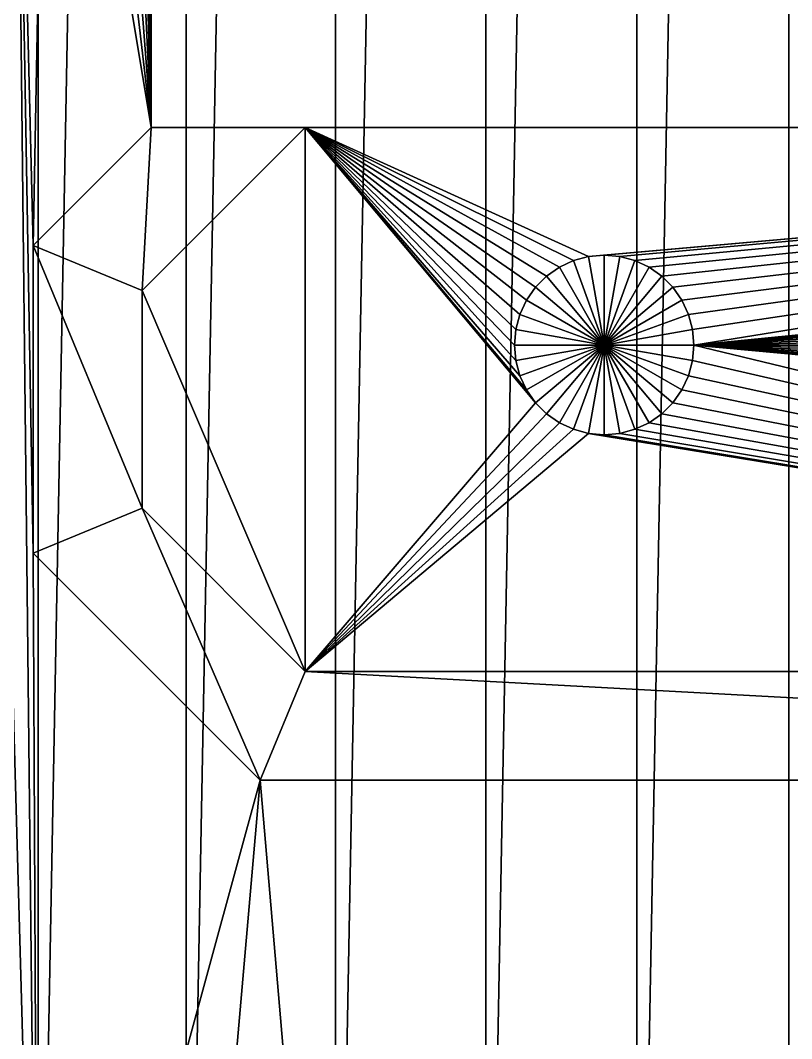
# Model space of a CAD drawing. Extents: x 36 to 230, y -1 to 167.
# Drawn here: x 100.1 to 114.29, y 20.98 to 39.7 of the extents above; entities that cross this region are included whole.
import ezdxf

# ---------------------------------------------------------------- set-up
doc = ezdxf.new("R2010")
doc.units = 0
doc.layers.get('0').update_dxf_attribs({"color": 13, "linetype": 'CONTINUOUS'})

# ---------------------------------------------------------------- blocks, each defined once
blk = doc.blocks.new('PARTE_23_-_SKETCHUP_STL_1')
for p, q in [((100.341, 35.559, 5), (102.512, 37.73, 5)), ((102.341, 34.73, 7), (105.341, 37.73, 7)), ((102.341, 34.73, 46), (105.341, 37.73, 46)), ((102.512, 37.73, 5), (137.341, 37.73, 5)), ((105.341, 37.73, 7), (102.512, 37.73, 5)), ((105.341, 37.73, 46), (105.341, 37.73, 7)), ((137.341, 37.73, 46), (105.341, 37.73, 46)), ((100.341, 29.902, 5), (100.341, 35.559, 5)), ((100.341, 35.559, 5), (102.341, 34.73, 7)), ((110.016, 35.159, 46), (110.276, 35.281, 46)), ((110.276, 35.281, 31), (110.016, 35.159, 31)), ((110.276, 35.281, 46), (110.554, 35.355, 46)), ((110.554, 35.355, 31), (110.276, 35.281, 31)), ((110.276, 35.281, 31), (110.841, 33.73, 30.009)), ((110.276, 35.281, 46), (110.276, 35.281, 31)), ((110.554, 35.355, 46), (110.841, 35.38, 46)), ((110.841, 35.38, 31), (110.554, 35.355, 31)), ((110.554, 35.355, 31), (110.841, 33.73, 30.009)), ((110.554, 35.355, 46), (110.554, 35.355, 31)), ((110.841, 35.38, 46), (111.127, 35.355, 46)), ((111.127, 35.355, 31), (110.841, 35.38, 31)), ((110.841, 35.38, 31), (110.841, 33.73, 30.009)), ((110.841, 35.38, 46), (110.841, 35.38, 31)), ((111.127, 35.355, 31), (110.841, 33.73, 30.009)), ((111.405, 35.281, 31), (110.841, 33.73, 30.009)), ((111.127, 35.355, 46), (111.405, 35.281, 46)), ((111.405, 35.281, 31), (111.127, 35.355, 31)), ((111.127, 35.355, 46), (111.127, 35.355, 31)), ((111.405, 35.281, 46), (111.666, 35.159, 46)), ((111.666, 35.159, 31), (111.405, 35.281, 31)), ((111.405, 35.281, 46), (111.405, 35.281, 31)), ((109.78, 34.994, 46), (110.016, 35.159, 46)), ((110.016, 35.159, 31), (109.78, 34.994, 31)), ((110.016, 35.159, 31), (110.841, 33.73, 30.009)), ((110.016, 35.159, 46), (110.016, 35.159, 31)), ((111.666, 35.159, 31), (110.841, 33.73, 30.009)), ((111.666, 35.159, 46), (111.901, 34.994, 46)), ((111.901, 34.994, 31), (111.666, 35.159, 31)), ((111.666, 35.159, 46), (111.666, 35.159, 31)), ((109.577, 34.791, 46), (109.78, 34.994, 46)), ((109.78, 34.994, 31), (109.577, 34.791, 31)), ((109.78, 34.994, 31), (110.841, 33.73, 30.009)), ((109.78, 34.994, 46), (109.78, 34.994, 31)), ((111.901, 34.994, 31), (110.841, 33.73, 30.009)), ((111.901, 34.994, 46), (112.105, 34.791, 46)), ((112.105, 34.791, 31), (111.901, 34.994, 31)), ((111.901, 34.994, 46), (111.901, 34.994, 31)), ((102.341, 30.73, 7), (102.341, 34.73, 7)), ((102.341, 34.73, 7), (102.341, 34.73, 46)), ((102.341, 30.73, 46), (102.341, 34.73, 46)), ((109.412, 34.555, 46), (109.577, 34.791, 46)), ((109.577, 34.791, 31), (109.412, 34.555, 31)), ((109.577, 34.791, 31), (110.841, 33.73, 30.009)), ((109.577, 34.791, 46), (109.577, 34.791, 31)), ((112.105, 34.791, 31), (110.841, 33.73, 30.009)), ((112.105, 34.791, 46), (112.27, 34.555, 46)), ((112.27, 34.555, 31), (112.105, 34.791, 31)), ((112.105, 34.791, 46), (112.105, 34.791, 31)), ((109.29, 34.294, 46), (109.412, 34.555, 46)), ((109.412, 34.555, 31), (109.29, 34.294, 31)), ((109.412, 34.555, 31), (110.841, 33.73, 30.009)), ((109.412, 34.555, 46), (109.412, 34.555, 31)), ((112.27, 34.555, 31), (110.841, 33.73, 30.009)), ((112.27, 34.555, 46), (112.391, 34.294, 46)), ((112.391, 34.294, 31), (112.27, 34.555, 31)), ((112.27, 34.555, 31), (112.27, 34.555, 46)), ((109.216, 34.017, 46), (109.29, 34.294, 46)), ((109.29, 34.294, 31), (109.216, 34.017, 31)), ((109.29, 34.294, 31), (110.841, 33.73, 30.009)), ((109.29, 34.294, 46), (109.29, 34.294, 31)), ((112.391, 34.294, 31), (110.841, 33.73, 30.009)), ((112.391, 34.294, 46), (112.466, 34.017, 46)), ((112.466, 34.017, 31), (112.391, 34.294, 31)), ((112.391, 34.294, 31), (112.391, 34.294, 46)), ((109.191, 33.73, 46), (109.216, 34.017, 46)), ((109.216, 34.017, 31), (109.191, 33.73, 31)), ((109.216, 34.017, 31), (110.841, 33.73, 30.009)), ((109.216, 34.017, 46), (109.216, 34.017, 31)), ((112.466, 34.017, 31), (110.841, 33.73, 30.009)), ((112.466, 34.017, 46), (112.491, 33.73, 46)), ((112.491, 33.73, 31), (112.466, 34.017, 31)), ((112.466, 34.017, 31), (112.466, 34.017, 46)), ((109.216, 33.444, 46), (109.191, 33.73, 46)), ((109.191, 33.73, 31), (110.841, 33.73, 30.009)), ((109.191, 33.73, 31), (109.216, 33.444, 31)), ((109.191, 33.73, 46), (109.191, 33.73, 31)), ((109.216, 33.444, 31), (110.841, 33.73, 30.009)), ((109.29, 33.166, 31), (110.841, 33.73, 30.009)), ((109.412, 32.905, 31), (110.841, 33.73, 30.009)), ((109.577, 32.67, 31), (110.841, 33.73, 30.009)), ((109.78, 32.466, 31), (110.841, 33.73, 30.009)), ((110.016, 32.301, 31), (110.841, 33.73, 30.009)), ((110.276, 32.18, 31), (110.841, 33.73, 30.009)), ((110.554, 32.105, 31), (110.841, 33.73, 30.009)), ((110.841, 33.73, 30.009), (112.491, 33.73, 31)), ((110.841, 32.08, 31), (110.841, 33.73, 30.009)), ((111.127, 32.105, 31), (110.841, 33.73, 30.009)), ((111.405, 32.18, 31), (110.841, 33.73, 30.009)), ((111.666, 32.301, 31), (110.841, 33.73, 30.009)), ((111.901, 32.466, 31), (110.841, 33.73, 30.009)), ((112.105, 32.67, 31), (110.841, 33.73, 30.009)), ((112.27, 32.905, 31), (110.841, 33.73, 30.009)), ((112.391, 33.166, 31), (110.841, 33.73, 30.009)), ((112.466, 33.444, 31), (110.841, 33.73, 30.009)), ((112.491, 33.73, 46), (112.466, 33.444, 46)), ((112.466, 33.444, 31), (112.491, 33.73, 31)), ((112.491, 33.73, 46), (112.491, 33.73, 31)), ((109.29, 33.166, 46), (109.216, 33.444, 46)), ((109.216, 33.444, 31), (109.29, 33.166, 31)), ((109.216, 33.444, 46), (109.216, 33.444, 31)), ((112.466, 33.444, 46), (112.391, 33.166, 46)), ((112.391, 33.166, 31), (112.466, 33.444, 31)), ((112.466, 33.444, 46), (112.466, 33.444, 31)), ((109.412, 32.905, 46), (109.29, 33.166, 46)), ((109.29, 33.166, 31), (109.412, 32.905, 31)), ((109.29, 33.166, 46), (109.29, 33.166, 31)), ((112.391, 33.166, 46), (112.27, 32.905, 46)), ((112.27, 32.905, 31), (112.391, 33.166, 31)), ((112.391, 33.166, 46), (112.391, 33.166, 31)), ((109.577, 32.67, 46), (109.412, 32.905, 46)), ((109.412, 32.905, 31), (109.577, 32.67, 31)), ((109.412, 32.905, 46), (109.412, 32.905, 31)), ((112.27, 32.905, 46), (112.105, 32.67, 46)), ((112.105, 32.67, 31), (112.27, 32.905, 31)), ((112.27, 32.905, 46), (112.27, 32.905, 31)), ((109.78, 32.466, 46), (109.577, 32.67, 46)), ((109.577, 32.67, 31), (109.78, 32.466, 31)), ((109.577, 32.67, 46), (109.577, 32.67, 31)), ((112.105, 32.67, 46), (111.901, 32.466, 46)), ((111.901, 32.466, 31), (112.105, 32.67, 31)), ((112.105, 32.67, 46), (112.105, 32.67, 31)), ((110.016, 32.301, 46), (109.78, 32.466, 46)), ((109.78, 32.466, 31), (110.016, 32.301, 31)), ((109.78, 32.466, 46), (109.78, 32.466, 31)), ((111.901, 32.466, 46), (111.666, 32.301, 46)), ((111.666, 32.301, 31), (111.901, 32.466, 31)), ((111.901, 32.466, 46), (111.901, 32.466, 31)), ((110.276, 32.18, 46), (110.016, 32.301, 46)), ((110.016, 32.301, 31), (110.276, 32.18, 31)), ((110.016, 32.301, 46), (110.016, 32.301, 31)), ((111.666, 32.301, 46), (111.405, 32.18, 46)), ((111.405, 32.18, 31), (111.666, 32.301, 31)), ((111.666, 32.301, 46), (111.666, 32.301, 31)), ((110.554, 32.105, 46), (110.276, 32.18, 46)), ((110.276, 32.18, 31), (110.554, 32.105, 31)), ((110.276, 32.18, 46), (110.276, 32.18, 31)), ((110.841, 32.08, 46), (110.554, 32.105, 46)), ((110.554, 32.105, 31), (110.841, 32.08, 31)), ((110.554, 32.105, 46), (110.554, 32.105, 31)), ((111.127, 32.105, 46), (110.841, 32.08, 46)), ((110.841, 32.08, 31), (111.127, 32.105, 31)), ((110.841, 32.08, 46), (110.841, 32.08, 31)), ((111.405, 32.18, 46), (111.127, 32.105, 46)), ((111.127, 32.105, 31), (111.405, 32.18, 31)), ((111.127, 32.105, 46), (111.127, 32.105, 31)), ((111.405, 32.18, 46), (111.405, 32.18, 31)), ((100.341, 29.902, 5), (102.341, 30.73, 7)), ((105.341, 27.73, 7), (102.341, 30.73, 7)), ((102.341, 30.73, 7), (102.341, 30.73, 46)), ((105.341, 27.73, 46), (102.341, 30.73, 46)), ((104.512, 25.73, 5), (100.341, 29.902, 5)), ((104.512, 25.73, 5), (105.341, 27.73, 7)), ((105.341, 27.73, 7), (105.341, 27.73, 46)), ((142.341, 27.73, 7), (105.341, 27.73, 7)), ((137.341, 27.73, 46), (105.341, 27.73, 46)), ((142.341, 25.73, 5), (104.512, 25.73, 5))]:
    blk.add_line(p, q)
mesh = blk.add_polyface()
corners = [(97.734, 11.562), (97.734, 154.898), (100.429, 155.675), (100.429, 10.786), (103.152, 156.35), (103.152, 10.111), (105.897, 156.923), (105.897, 9.538), (108.663, 157.392), (108.663, 9.068), (111.443, 157.759), (111.443, 8.702), (114.236, 158.02), (114.236, 8.44), (116.841, 153.23), (117.036, 158.178), (116.886, 153.751), (117.022, 154.256), (117.243, 154.73), (117.543, 155.158), (119.841, 158.23), (117.912, 155.528), (118.341, 155.828), (118.815, 156.049), (119.32, 156.185), (119.841, 156.23), (122.645, 158.178), (120.362, 156.185), (120.867, 156.049), (121.341, 155.828), (121.769, 155.528), (122.139, 155.158), (122.439, 154.73), (122.66, 154.256), (116.886, 152.709), (116.841, 13.23), (116.886, 13.751), (117.022, 152.204), (117.022, 14.256), (117.243, 151.73), (117.243, 14.73), (117.543, 151.302), (117.543, 15.158), (117.912, 150.932), (117.912, 15.528), (118.341, 150.632), (118.341, 15.828), (118.815, 150.411), (118.815, 16.049), (119.32, 150.276), (119.32, 16.185), (119.841, 150.23), (119.841, 16.23), (120.362, 150.276), (120.362, 16.185), (120.867, 150.411), (120.867, 16.049), (121.341, 150.632), (121.341, 15.828), (121.769, 150.932), (121.769, 15.528), (122.139, 151.302), (122.139, 15.158), (122.439, 151.73), (122.439, 14.73), (122.66, 152.204), (122.66, 14.256), (122.795, 152.709), (122.795, 13.751), (122.841, 153.23)]
mesh.append_faces([[corners[k] for k in face] for face in [(14, 15, 16), (16, 15, 17), (17, 15, 18), (18, 15, 19), (19, 20, 21), (21, 20, 22), (22, 20, 23), (23, 20, 24), (24, 20, 25), (25, 26, 27), (27, 26, 28), (28, 26, 29), (29, 26, 30), (30, 26, 31), (31, 26, 32), (32, 26, 33), (34, 35, 14)]], dxfattribs={"vtx0": -1, "vtx1": -1})
mesh.append_faces([[corners[k] for k in face] for face in [(13, 12, 14)]], dxfattribs={"vtx0": -1, "vtx1": -1, "vtx2": -1})
mesh.append_faces([[corners[k] for k in face] for face in [(0, 1, 2), (3, 2, 4), (5, 4, 6), (7, 6, 8), (9, 8, 10), (11, 10, 12), (14, 12, 15), (19, 15, 20), (25, 20, 26), (36, 34, 37), (38, 37, 39), (40, 39, 41), (42, 41, 43), (44, 43, 45), (46, 45, 47), (48, 47, 49), (50, 49, 51), (52, 51, 53), (54, 53, 55), (56, 55, 57), (58, 57, 59), (60, 59, 61), (62, 61, 63), (64, 63, 65), (66, 65, 67), (68, 67, 69)]], dxfattribs={"vtx0": -1, "vtx2": -1})
mesh = blk.add_polyface()
corners = [(114.236, 8.44), (116.841, 13.23), (117.036, 8.283), (116.841, 153.23), (116.886, 12.709), (117.022, 12.204), (117.243, 11.73), (117.543, 11.302), (119.841, 8.23), (117.912, 10.932), (118.341, 10.632), (118.815, 10.411), (119.32, 10.276), (119.841, 10.23), (120.362, 10.276), (122.645, 8.283), (120.867, 10.411), (121.341, 10.632), (121.769, 10.932), (122.139, 11.302), (122.439, 11.73), (122.66, 12.204), (97.734, 11.562), (100.429, 155.675), (100.429, 10.786), (103.152, 156.35), (103.152, 10.111), (105.897, 156.923), (105.897, 9.538), (108.663, 157.392), (108.663, 9.068), (111.443, 157.759), (111.443, 8.702), (114.236, 158.02), (116.886, 152.709), (116.886, 13.751), (117.022, 152.204), (117.022, 14.256), (117.243, 151.73), (117.243, 14.73), (117.543, 151.302), (117.543, 15.158), (117.912, 150.932), (117.912, 15.528), (118.341, 150.632), (118.341, 15.828), (118.815, 150.411), (118.815, 16.049), (119.32, 150.276), (119.32, 16.185), (119.841, 150.23), (119.841, 16.23), (120.362, 150.276), (120.362, 16.185), (120.867, 150.411), (120.867, 16.049), (121.341, 150.632), (121.341, 15.828), (121.769, 150.932), (121.769, 15.528), (122.139, 151.302), (122.139, 15.158), (122.439, 151.73), (122.439, 14.73), (122.66, 152.204), (122.66, 14.256), (122.795, 152.709), (122.795, 13.751), (122.841, 153.23), (122.841, 13.23)]
mesh.append_faces([[corners[k] for k in face] for face in [(0, 1, 2), (2, 7, 8), (8, 14, 15), (22, 23, 24), (24, 25, 26), (26, 27, 28), (28, 29, 30), (30, 31, 32), (32, 33, 0), (1, 34, 35), (35, 36, 37), (37, 38, 39), (39, 40, 41), (41, 42, 43), (43, 44, 45), (45, 46, 47), (47, 48, 49), (49, 50, 51), (51, 52, 53), (53, 54, 55), (55, 56, 57), (57, 58, 59), (59, 60, 61), (61, 62, 63), (63, 64, 65), (65, 66, 67), (67, 68, 69)]], dxfattribs={"vtx0": -1, "vtx1": -1})
mesh.append_faces([[corners[k] for k in face] for face in [(1, 0, 3)]], dxfattribs={"vtx0": -1, "vtx1": -1, "vtx2": -1})
mesh.append_faces([[corners[k] for k in face] for face in [(2, 1, 4), (2, 4, 5), (2, 5, 6), (2, 6, 7), (8, 7, 9), (8, 9, 10), (8, 10, 11), (8, 11, 12), (8, 12, 13), (8, 13, 14), (15, 14, 16), (15, 16, 17), (15, 17, 18), (15, 18, 19), (15, 19, 20), (15, 20, 21)]], dxfattribs={"vtx0": -1, "vtx2": -1})
mesh = blk.add_polyface()
corners = [(92.141, 110.372, 5), (92.141, 56.088, 5), (92.574, 56.701, 5), (92.574, 109.759, 5), (93.087, 57.25, 5), (93.087, 109.211, 5), (93.669, 57.723, 5), (93.669, 108.737, 5), (94.31, 58.113, 5), (94.31, 108.347, 5), (94.999, 58.413, 5), (94.999, 108.048, 5), (95.722, 58.615, 5), (95.722, 107.845, 5), (96.465, 58.717, 5), (96.465, 107.743, 5), (97.216, 58.717, 5), (97.216, 107.743, 5), (97.96, 58.615, 5), (97.96, 107.845, 5), (98.683, 58.413, 5), (98.683, 108.048, 5), (99.371, 58.113, 5), (99.371, 108.347, 5), (100.012, 57.723, 5), (100.012, 108.737, 5), (100.595, 57.25, 5), (102.512, 97.23, 5), (101.107, 56.701, 5), (101.54, 56.088, 5), (101.885, 55.421, 5), (102.137, 54.714, 5), (102.289, 53.979, 5), (102.341, 53.23, 5), (102.512, 37.73, 5), (137.341, 37.73, 5), (114.341, 97.23, 5), (92.141, 50.372, 5), (92.44, 13.415, 5), (92.574, 49.759, 5), (95.07, 12.439, 5), (93.087, 49.211, 5), (93.669, 48.737, 5), (94.31, 48.347, 5), (94.999, 48.048, 5), (95.722, 47.845, 5), (98.683, 48.048, 5), (100.429, 10.786, 5), (99.371, 48.347, 5), (100.012, 48.737, 5), (100.341, 35.559, 5), (100.595, 49.211, 5), (100.341, 29.902, 5), (101.107, 49.759, 5), (101.54, 50.372, 5), (101.885, 51.039, 5), (102.137, 51.746, 5), (102.289, 52.481, 5)]
mesh.append_faces([[corners[k] for k in face] for face in [(27, 35, 36), (37, 38, 39), (39, 40, 41), (41, 40, 42), (42, 40, 43), (43, 40, 44), (44, 40, 45), (46, 47, 48), (48, 47, 49), (49, 50, 51), (50, 49, 52), (51, 34, 53), (53, 34, 54), (54, 34, 55), (55, 34, 56), (56, 34, 57), (57, 34, 33)]], dxfattribs={"vtx0": -1, "vtx1": -1})
mesh.append_faces([[corners[k] for k in face] for face in [(27, 33, 34)]], dxfattribs={"vtx0": -1, "vtx1": -1, "vtx2": -1})
mesh.append_faces([[corners[k] for k in face] for face in [(0, 1, 2), (3, 2, 4), (5, 4, 6), (7, 6, 8), (9, 8, 10), (11, 10, 12), (13, 12, 14), (15, 14, 16), (17, 16, 18), (19, 18, 20), (21, 20, 22), (23, 22, 24), (25, 24, 26), (27, 26, 28), (27, 28, 29), (27, 29, 30), (27, 30, 31), (27, 31, 32), (27, 32, 33), (27, 34, 35), (51, 50, 34)]], dxfattribs={"vtx0": -1, "vtx2": -1})
mesh = blk.add_polyface()
corners = [(164.341, 53.23, 5), (164.127, 22.702, 5), (166.278, 24.336, 5), (165.574, 49.759, 5), (166.087, 49.211, 5), (166.669, 48.737, 5), (168.369, 26.046, 5), (167.31, 48.347, 5), (167.999, 48.048, 5), (168.722, 47.845, 5), (170.397, 27.831, 5), (169.465, 47.743, 5), (170.216, 47.743, 5), (170.96, 47.845, 5), (172.359, 29.688, 5), (171.864, 38.235, 5), (171.888, 37.957, 5), (171.96, 37.688, 5), (142.341, 25.73, 5), (105.897, 9.538, 5), (119.041, 14.616, 5), (119.293, 14.734, 5), (119.563, 14.806, 5), (119.841, 14.83, 5), (120.119, 14.806, 5), (120.388, 14.734, 5), (120.641, 14.616, 5), (120.869, 14.456, 5), (121.066, 14.259, 5), (121.226, 14.03, 5), (121.344, 13.777, 5), (121.416, 13.508, 5), (121.441, 13.23, 5), (122.645, 8.283, 5), (125.445, 8.44, 5), (128.238, 8.702, 5), (131.019, 9.068, 5), (133.784, 9.538, 5), (136.53, 10.111, 5), (139.252, 10.786, 5), (141.947, 11.562, 5), (144.612, 12.439, 5), (121.066, 12.202, 5), (121.226, 12.43, 5), (121.344, 12.683, 5), (121.416, 12.952, 5)]
mesh.append_faces([[corners[k] for k in face] for face in [(3, 2, 4), (4, 2, 5), (5, 6, 7), (7, 6, 8), (8, 6, 9), (11, 10, 12), (15, 14, 16), (16, 14, 17), (42, 33, 43), (43, 33, 44), (44, 33, 45), (45, 33, 32)]], dxfattribs={"vtx0": -1, "vtx1": -1})
mesh.append_faces([[corners[k] for k in face] for face in [(13, 14, 15), (18, 19, 20), (18, 32, 33)]], dxfattribs={"vtx0": -1, "vtx1": -1, "vtx2": -1})
mesh.append_faces([[corners[k] for k in face] for face in [(0, 1, 2), (5, 2, 6), (9, 6, 10), (13, 10, 14), (18, 20, 21), (18, 21, 22), (18, 22, 23), (18, 23, 24), (18, 24, 25), (18, 25, 26), (18, 26, 27), (18, 27, 28), (18, 28, 29), (18, 29, 30), (18, 30, 31), (18, 31, 32), (18, 33, 34), (18, 34, 35), (18, 35, 36), (18, 36, 37), (18, 37, 38), (18, 38, 39), (18, 39, 40), (18, 40, 41)]], dxfattribs={"vtx0": -1, "vtx2": -1})
mesh = blk.add_polyface()
corners = [(92.574, 49.759, 5), (92.44, 13.415, 5), (95.07, 12.439, 5), (95.722, 47.845, 5), (97.734, 11.562, 5), (96.465, 47.743, 5), (97.216, 47.743, 5), (97.96, 47.845, 5), (100.429, 10.786, 5), (98.683, 48.048, 5), (100.012, 48.737, 5), (100.341, 29.902, 5), (104.512, 25.73, 5), (103.152, 10.111, 5), (105.897, 9.538, 5), (142.341, 25.73, 5), (119.041, 14.616, 5), (108.663, 9.068, 5), (118.812, 14.456, 5), (111.443, 8.702, 5), (118.615, 14.259, 5), (114.236, 8.44, 5), (118.455, 14.03, 5), (118.337, 13.777, 5), (118.265, 13.508, 5), (117.036, 8.283, 5), (118.241, 13.23, 5), (118.265, 12.952, 5), (118.337, 12.683, 5), (119.841, 8.23, 5), (118.455, 12.43, 5), (118.615, 12.202, 5), (118.812, 12.004, 5), (119.041, 11.844, 5), (119.293, 11.727, 5), (119.563, 11.654, 5), (119.841, 11.63, 5), (122.645, 8.283, 5), (120.119, 11.654, 5), (120.388, 11.727, 5), (120.641, 11.844, 5), (120.869, 12.004, 5), (121.066, 12.202, 5)]
mesh.append_faces([[corners[k] for k in face] for face in [(3, 4, 5), (5, 4, 6), (6, 4, 7), (7, 8, 9), (11, 8, 12), (12, 14, 15), (16, 17, 18), (18, 19, 20), (20, 21, 22), (22, 21, 23), (23, 21, 24), (24, 25, 26), (27, 25, 28), (28, 29, 30), (30, 29, 31), (31, 29, 32), (32, 29, 33), (33, 29, 34), (34, 29, 35), (35, 29, 36), (36, 37, 38), (38, 37, 39), (39, 37, 40), (40, 37, 41), (41, 37, 42)]], dxfattribs={"vtx0": -1, "vtx1": -1})
mesh.append_faces([[corners[k] for k in face] for face in [(10, 8, 11)]], dxfattribs={"vtx0": -1, "vtx1": -1, "vtx2": -1})
mesh.append_faces([[corners[k] for k in face] for face in [(0, 1, 2), (3, 2, 4), (7, 4, 8), (12, 8, 13), (12, 13, 14), (16, 14, 17), (18, 17, 19), (20, 19, 21), (24, 21, 25), (25, 27, 26), (28, 25, 29), (36, 29, 37)]], dxfattribs={"vtx0": -1, "vtx2": -1})
mesh = blk.add_polyface()
corners = [(102.341, 34.73, 7), (102.512, 37.73, 5), (100.341, 35.559, 5), (105.341, 37.73, 7)]
mesh.append_faces([[corners[k] for k in face] for face in [(0, 1, 2), (1, 0, 3)]], dxfattribs={"vtx0": -1})
mesh = blk.add_polyface()
corners = [(105.341, 37.73, 46), (102.341, 34.73, 7), (102.341, 34.73, 46), (105.341, 37.73, 7)]
mesh.append_faces([[corners[k] for k in face] for face in [(0, 1, 2), (1, 0, 3)]], dxfattribs={"vtx0": -1})
mesh = blk.add_polyface()
corners = [(105.341, 27.73, 46), (102.341, 34.73, 46), (102.341, 30.73, 46), (105.341, 37.73, 46), (109.577, 32.67, 46), (109.78, 32.466, 46), (110.016, 32.301, 46), (110.276, 32.18, 46), (110.554, 32.105, 46), (137.341, 27.73, 46), (109.412, 32.905, 46), (109.29, 33.166, 46), (109.216, 33.444, 46), (109.191, 33.73, 46), (110.841, 32.08, 46), (111.127, 32.105, 46), (111.405, 32.18, 46), (111.666, 32.301, 46), (111.901, 32.466, 46), (112.105, 32.67, 46), (112.27, 32.905, 46), (112.391, 33.166, 46), (112.466, 33.444, 46), (112.491, 33.73, 46), (128.016, 32.301, 46), (127.78, 32.466, 46), (127.577, 32.67, 46), (127.412, 32.905, 46), (127.29, 33.166, 46), (127.216, 33.444, 46), (127.191, 33.73, 46), (128.276, 32.18, 46), (128.554, 32.105, 46), (128.841, 32.08, 46), (129.127, 32.105, 46), (129.405, 32.18, 46), (129.666, 32.301, 46), (129.901, 32.466, 46), (130.105, 32.67, 46), (130.27, 32.905, 46), (130.391, 33.166, 46), (130.466, 33.444, 46), (130.491, 33.73, 46), (110.554, 35.355, 46), (137.341, 37.73, 46), (110.276, 35.281, 46), (110.016, 35.159, 46), (109.78, 34.994, 46), (109.577, 34.791, 46), (109.412, 34.555, 46), (109.29, 34.294, 46), (109.216, 34.017, 46), (110.841, 35.38, 46), (111.127, 35.355, 46), (111.405, 35.281, 46), (111.666, 35.159, 46), (111.901, 34.994, 46), (112.105, 34.791, 46), (112.27, 34.555, 46), (112.391, 34.294, 46), (112.466, 34.017, 46), (128.276, 35.281, 46), (128.016, 35.159, 46), (127.78, 34.994, 46), (127.577, 34.791, 46), (127.412, 34.555, 46), (127.29, 34.294, 46), (127.216, 34.017, 46), (128.554, 35.355, 46), (128.841, 35.38, 46), (129.127, 35.355, 46), (129.405, 35.281, 46), (129.666, 35.159, 46), (129.901, 34.994, 46), (130.105, 34.791, 46), (130.27, 34.555, 46), (130.391, 34.294, 46), (130.466, 34.017, 46)]
mesh.append_faces([[corners[k] for k in face] for face in [(0, 1, 2)]], dxfattribs={"vtx0": -1})
mesh.append_faces([[corners[k] for k in face] for face in [(1, 0, 3), (4, 0, 5), (5, 0, 6), (6, 0, 7), (7, 0, 8), (8, 9, 14), (14, 9, 15), (15, 9, 16), (16, 9, 17), (17, 9, 18), (18, 9, 19), (19, 9, 20), (20, 9, 21), (21, 9, 22), (22, 9, 23), (24, 9, 31), (31, 9, 32), (32, 9, 33), (33, 9, 34), (34, 9, 35), (35, 9, 36), (36, 9, 37), (37, 9, 38), (38, 9, 39), (39, 9, 40), (40, 9, 41), (41, 9, 42), (3, 43, 44), (43, 3, 45), (45, 3, 46), (46, 3, 47), (47, 3, 48), (48, 3, 49), (49, 3, 50), (50, 3, 51), (51, 3, 13), (61, 23, 62), (62, 23, 63), (63, 23, 64), (64, 23, 65), (65, 23, 66), (66, 23, 67), (67, 23, 30), (44, 42, 9)]], dxfattribs={"vtx0": -1, "vtx1": -1})
mesh.append_faces([[corners[k] for k in face] for face in [(3, 0, 4), (23, 9, 24), (44, 23, 61)]], dxfattribs={"vtx0": -1, "vtx1": -1, "vtx2": -1})
mesh.append_faces([[corners[k] for k in face] for face in [(8, 0, 9), (3, 4, 10), (3, 10, 11), (3, 11, 12), (3, 12, 13), (23, 24, 25), (23, 25, 26), (23, 26, 27), (23, 27, 28), (23, 28, 29), (23, 29, 30), (44, 43, 52), (44, 52, 53), (44, 53, 54), (44, 54, 55), (44, 55, 56), (44, 56, 57), (44, 57, 58), (44, 58, 59), (44, 59, 60), (44, 60, 23), (44, 61, 68), (44, 68, 69), (44, 69, 70), (44, 70, 71), (44, 71, 72), (44, 72, 73), (44, 73, 74), (44, 74, 75), (44, 75, 76), (44, 76, 77), (44, 77, 42)]], dxfattribs={"vtx0": -1, "vtx2": -1})
mesh = blk.add_polyface()
corners = [(105.341, 37.73, 7), (137.341, 37.73, 5), (102.512, 37.73, 5), (137.341, 37.73, 46), (105.341, 37.73, 46)]
mesh.append_faces([[corners[k] for k in face] for face in [(0, 1, 2), (3, 0, 4)]], dxfattribs={"vtx0": -1})
mesh.append_faces([[corners[k] for k in face] for face in [(1, 0, 3)]], dxfattribs={"vtx0": -1, "vtx1": -1})
mesh = blk.add_polyface()
corners = [(102.341, 30.73, 7), (100.341, 35.559, 5), (100.341, 29.902, 5), (102.341, 34.73, 7)]
mesh.append_faces([[corners[k] for k in face] for face in [(0, 1, 2), (1, 0, 3)]], dxfattribs={"vtx0": -1})
mesh = blk.add_polyface()
corners = [(110.841, 33.73, 30.009), (110.276, 35.281, 31), (110.016, 35.159, 31)]
mesh.append_faces([[corners[k] for k in face] for face in [(0, 1, 2)]])
mesh = blk.add_polyface()
corners = [(110.276, 35.281, 46), (110.016, 35.159, 31), (110.276, 35.281, 31), (110.016, 35.159, 46)]
mesh.append_faces([[corners[k] for k in face] for face in [(0, 1, 2), (1, 0, 3)]], dxfattribs={"vtx0": -1})
mesh = blk.add_polyface()
corners = [(110.841, 33.73, 30.009), (110.554, 35.355, 31), (110.276, 35.281, 31)]
mesh.append_faces([[corners[k] for k in face] for face in [(0, 1, 2)]])
mesh = blk.add_polyface()
corners = [(110.554, 35.355, 46), (110.276, 35.281, 31), (110.554, 35.355, 31), (110.276, 35.281, 46)]
mesh.append_faces([[corners[k] for k in face] for face in [(0, 1, 2), (1, 0, 3)]], dxfattribs={"vtx0": -1})
mesh = blk.add_polyface()
corners = [(110.841, 35.38, 31), (110.554, 35.355, 31), (110.841, 33.73, 30.009)]
mesh.append_faces([[corners[k] for k in face] for face in [(0, 1, 2)]])
mesh = blk.add_polyface()
corners = [(110.841, 35.38, 46), (110.554, 35.355, 31), (110.841, 35.38, 31), (110.554, 35.355, 46)]
mesh.append_faces([[corners[k] for k in face] for face in [(0, 1, 2), (1, 0, 3)]], dxfattribs={"vtx0": -1})
mesh = blk.add_polyface()
corners = [(111.127, 35.355, 31), (110.841, 35.38, 31), (110.841, 33.73, 30.009)]
mesh.append_faces([[corners[k] for k in face] for face in [(0, 1, 2)]])
mesh = blk.add_polyface()
corners = [(111.127, 35.355, 46), (110.841, 35.38, 31), (111.127, 35.355, 31), (110.841, 35.38, 46)]
mesh.append_faces([[corners[k] for k in face] for face in [(0, 1, 2), (1, 0, 3)]], dxfattribs={"vtx0": -1})
mesh = blk.add_polyface()
corners = [(111.405, 35.281, 31), (111.127, 35.355, 31), (110.841, 33.73, 30.009)]
mesh.append_faces([[corners[k] for k in face] for face in [(0, 1, 2)]])
mesh = blk.add_polyface()
corners = [(111.666, 35.159, 31), (111.405, 35.281, 31), (110.841, 33.73, 30.009)]
mesh.append_faces([[corners[k] for k in face] for face in [(0, 1, 2)]])
mesh = blk.add_polyface()
corners = [(111.405, 35.281, 46), (111.127, 35.355, 31), (111.405, 35.281, 31), (111.127, 35.355, 46)]
mesh.append_faces([[corners[k] for k in face] for face in [(0, 1, 2), (1, 0, 3)]], dxfattribs={"vtx0": -1})
mesh = blk.add_polyface()
corners = [(111.666, 35.159, 46), (111.405, 35.281, 31), (111.666, 35.159, 31), (111.405, 35.281, 46)]
mesh.append_faces([[corners[k] for k in face] for face in [(0, 1, 2), (1, 0, 3)]], dxfattribs={"vtx0": -1})
mesh = blk.add_polyface()
corners = [(110.841, 33.73, 30.009), (110.016, 35.159, 31), (109.78, 34.994, 31)]
mesh.append_faces([[corners[k] for k in face] for face in [(0, 1, 2)]])
mesh = blk.add_polyface()
corners = [(110.016, 35.159, 46), (109.78, 34.994, 31), (110.016, 35.159, 31), (109.78, 34.994, 46)]
mesh.append_faces([[corners[k] for k in face] for face in [(0, 1, 2), (1, 0, 3)]], dxfattribs={"vtx0": -1})
mesh = blk.add_polyface()
corners = [(111.901, 34.994, 31), (111.666, 35.159, 31), (110.841, 33.73, 30.009)]
mesh.append_faces([[corners[k] for k in face] for face in [(0, 1, 2)]])
mesh = blk.add_polyface()
corners = [(111.901, 34.994, 46), (111.666, 35.159, 31), (111.901, 34.994, 31), (111.666, 35.159, 46)]
mesh.append_faces([[corners[k] for k in face] for face in [(0, 1, 2), (1, 0, 3)]], dxfattribs={"vtx0": -1})
mesh = blk.add_polyface()
corners = [(110.841, 33.73, 30.009), (109.78, 34.994, 31), (109.577, 34.791, 31)]
mesh.append_faces([[corners[k] for k in face] for face in [(0, 1, 2)]])
mesh = blk.add_polyface()
corners = [(109.78, 34.994, 31), (109.577, 34.791, 46), (109.577, 34.791, 31), (109.78, 34.994, 46)]
mesh.append_faces([[corners[k] for k in face] for face in [(0, 1, 2), (1, 0, 3)]], dxfattribs={"vtx0": -1})
mesh = blk.add_polyface()
corners = [(112.105, 34.791, 31), (111.901, 34.994, 31), (110.841, 33.73, 30.009)]
mesh.append_faces([[corners[k] for k in face] for face in [(0, 1, 2)]])
mesh = blk.add_polyface()
corners = [(112.105, 34.791, 46), (111.901, 34.994, 31), (112.105, 34.791, 31), (111.901, 34.994, 46)]
mesh.append_faces([[corners[k] for k in face] for face in [(0, 1, 2), (1, 0, 3)]], dxfattribs={"vtx0": -1})
mesh = blk.add_polyface()
corners = [(102.341, 34.73, 46), (102.341, 30.73, 7), (102.341, 30.73, 46), (102.341, 34.73, 7)]
mesh.append_faces([[corners[k] for k in face] for face in [(0, 1, 2), (1, 0, 3)]], dxfattribs={"vtx0": -1})
mesh = blk.add_polyface()
corners = [(110.841, 33.73, 30.009), (109.577, 34.791, 31), (109.412, 34.555, 31)]
mesh.append_faces([[corners[k] for k in face] for face in [(0, 1, 2)]])
mesh = blk.add_polyface()
corners = [(109.577, 34.791, 31), (109.412, 34.555, 46), (109.412, 34.555, 31), (109.577, 34.791, 46)]
mesh.append_faces([[corners[k] for k in face] for face in [(0, 1, 2), (1, 0, 3)]], dxfattribs={"vtx0": -1})
mesh = blk.add_polyface()
corners = [(112.27, 34.555, 31), (112.105, 34.791, 31), (110.841, 33.73, 30.009)]
mesh.append_faces([[corners[k] for k in face] for face in [(0, 1, 2)]])
mesh = blk.add_polyface()
corners = [(112.105, 34.791, 46), (112.27, 34.555, 31), (112.27, 34.555, 46), (112.105, 34.791, 31)]
mesh.append_faces([[corners[k] for k in face] for face in [(0, 1, 2), (1, 0, 3)]], dxfattribs={"vtx0": -1})
mesh = blk.add_polyface()
corners = [(110.841, 33.73, 30.009), (109.412, 34.555, 31), (109.29, 34.294, 31)]
mesh.append_faces([[corners[k] for k in face] for face in [(0, 1, 2)]])
mesh = blk.add_polyface()
corners = [(109.412, 34.555, 31), (109.29, 34.294, 46), (109.29, 34.294, 31), (109.412, 34.555, 46)]
mesh.append_faces([[corners[k] for k in face] for face in [(0, 1, 2), (1, 0, 3)]], dxfattribs={"vtx0": -1})
mesh = blk.add_polyface()
corners = [(112.391, 34.294, 31), (112.27, 34.555, 31), (110.841, 33.73, 30.009)]
mesh.append_faces([[corners[k] for k in face] for face in [(0, 1, 2)]])
mesh = blk.add_polyface()
corners = [(112.27, 34.555, 46), (112.391, 34.294, 31), (112.391, 34.294, 46), (112.27, 34.555, 31)]
mesh.append_faces([[corners[k] for k in face] for face in [(0, 1, 2), (1, 0, 3)]], dxfattribs={"vtx0": -1})
mesh = blk.add_polyface()
corners = [(110.841, 33.73, 30.009), (109.29, 34.294, 31), (109.216, 34.017, 31)]
mesh.append_faces([[corners[k] for k in face] for face in [(0, 1, 2)]])
mesh = blk.add_polyface()
corners = [(109.29, 34.294, 31), (109.216, 34.017, 46), (109.216, 34.017, 31), (109.29, 34.294, 46)]
mesh.append_faces([[corners[k] for k in face] for face in [(0, 1, 2), (1, 0, 3)]], dxfattribs={"vtx0": -1})
mesh = blk.add_polyface()
corners = [(112.466, 34.017, 31), (112.391, 34.294, 31), (110.841, 33.73, 30.009)]
mesh.append_faces([[corners[k] for k in face] for face in [(0, 1, 2)]])
mesh = blk.add_polyface()
corners = [(112.391, 34.294, 46), (112.466, 34.017, 31), (112.466, 34.017, 46), (112.391, 34.294, 31)]
mesh.append_faces([[corners[k] for k in face] for face in [(0, 1, 2), (1, 0, 3)]], dxfattribs={"vtx0": -1})
mesh = blk.add_polyface()
corners = [(110.841, 33.73, 30.009), (109.216, 34.017, 31), (109.191, 33.73, 31)]
mesh.append_faces([[corners[k] for k in face] for face in [(0, 1, 2)]])
mesh = blk.add_polyface()
corners = [(109.216, 34.017, 31), (109.191, 33.73, 46), (109.191, 33.73, 31), (109.216, 34.017, 46)]
mesh.append_faces([[corners[k] for k in face] for face in [(0, 1, 2), (1, 0, 3)]], dxfattribs={"vtx0": -1})
mesh = blk.add_polyface()
corners = [(112.491, 33.73, 31), (112.466, 34.017, 31), (110.841, 33.73, 30.009)]
mesh.append_faces([[corners[k] for k in face] for face in [(0, 1, 2)]])
mesh = blk.add_polyface()
corners = [(112.466, 34.017, 46), (112.491, 33.73, 31), (112.491, 33.73, 46), (112.466, 34.017, 31)]
mesh.append_faces([[corners[k] for k in face] for face in [(0, 1, 2), (1, 0, 3)]], dxfattribs={"vtx0": -1})
mesh = blk.add_polyface()
corners = [(110.841, 33.73, 30.009), (109.191, 33.73, 31), (109.216, 33.444, 31)]
mesh.append_faces([[corners[k] for k in face] for face in [(0, 1, 2)]])
mesh = blk.add_polyface()
corners = [(109.191, 33.73, 31), (109.216, 33.444, 46), (109.216, 33.444, 31), (109.191, 33.73, 46)]
mesh.append_faces([[corners[k] for k in face] for face in [(0, 1, 2), (1, 0, 3)]], dxfattribs={"vtx0": -1})
mesh = blk.add_polyface()
corners = [(110.841, 33.73, 30.009), (109.216, 33.444, 31), (109.29, 33.166, 31)]
mesh.append_faces([[corners[k] for k in face] for face in [(0, 1, 2)]])
mesh = blk.add_polyface()
corners = [(110.841, 33.73, 30.009), (109.29, 33.166, 31), (109.412, 32.905, 31)]
mesh.append_faces([[corners[k] for k in face] for face in [(0, 1, 2)]])
mesh = blk.add_polyface()
corners = [(110.841, 33.73, 30.009), (109.412, 32.905, 31), (109.577, 32.67, 31)]
mesh.append_faces([[corners[k] for k in face] for face in [(0, 1, 2)]])
mesh = blk.add_polyface()
corners = [(110.841, 33.73, 30.009), (109.577, 32.67, 31), (109.78, 32.466, 31)]
mesh.append_faces([[corners[k] for k in face] for face in [(0, 1, 2)]])
mesh = blk.add_polyface()
corners = [(110.841, 33.73, 30.009), (109.78, 32.466, 31), (110.016, 32.301, 31)]
mesh.append_faces([[corners[k] for k in face] for face in [(0, 1, 2)]])
mesh = blk.add_polyface()
corners = [(110.841, 33.73, 30.009), (110.016, 32.301, 31), (110.276, 32.18, 31)]
mesh.append_faces([[corners[k] for k in face] for face in [(0, 1, 2)]])
mesh = blk.add_polyface()
corners = [(110.841, 33.73, 30.009), (110.276, 32.18, 31), (110.554, 32.105, 31)]
mesh.append_faces([[corners[k] for k in face] for face in [(0, 1, 2)]])
mesh = blk.add_polyface()
corners = [(110.841, 33.73, 30.009), (110.554, 32.105, 31), (110.841, 32.08, 31)]
mesh.append_faces([[corners[k] for k in face] for face in [(0, 1, 2)]])
mesh = blk.add_polyface()
corners = [(111.127, 32.105, 31), (110.841, 33.73, 30.009), (110.841, 32.08, 31)]
mesh.append_faces([[corners[k] for k in face] for face in [(0, 1, 2)]])
mesh = blk.add_polyface()
corners = [(111.405, 32.18, 31), (110.841, 33.73, 30.009), (111.127, 32.105, 31)]
mesh.append_faces([[corners[k] for k in face] for face in [(0, 1, 2)]])
mesh = blk.add_polyface()
corners = [(111.666, 32.301, 31), (110.841, 33.73, 30.009), (111.405, 32.18, 31)]
mesh.append_faces([[corners[k] for k in face] for face in [(0, 1, 2)]])
mesh = blk.add_polyface()
corners = [(111.901, 32.466, 31), (110.841, 33.73, 30.009), (111.666, 32.301, 31)]
mesh.append_faces([[corners[k] for k in face] for face in [(0, 1, 2)]])
mesh = blk.add_polyface()
corners = [(112.105, 32.67, 31), (110.841, 33.73, 30.009), (111.901, 32.466, 31)]
mesh.append_faces([[corners[k] for k in face] for face in [(0, 1, 2)]])
mesh = blk.add_polyface()
corners = [(112.27, 32.905, 31), (110.841, 33.73, 30.009), (112.105, 32.67, 31)]
mesh.append_faces([[corners[k] for k in face] for face in [(0, 1, 2)]])
mesh = blk.add_polyface()
corners = [(112.391, 33.166, 31), (110.841, 33.73, 30.009), (112.27, 32.905, 31)]
mesh.append_faces([[corners[k] for k in face] for face in [(0, 1, 2)]])
mesh = blk.add_polyface()
corners = [(112.466, 33.444, 31), (110.841, 33.73, 30.009), (112.391, 33.166, 31)]
mesh.append_faces([[corners[k] for k in face] for face in [(0, 1, 2)]])
mesh = blk.add_polyface()
corners = [(112.491, 33.73, 31), (110.841, 33.73, 30.009), (112.466, 33.444, 31)]
mesh.append_faces([[corners[k] for k in face] for face in [(0, 1, 2)]])
mesh = blk.add_polyface()
corners = [(112.491, 33.73, 46), (112.466, 33.444, 31), (112.466, 33.444, 46), (112.491, 33.73, 31)]
mesh.append_faces([[corners[k] for k in face] for face in [(0, 1, 2), (1, 0, 3)]], dxfattribs={"vtx0": -1})
mesh = blk.add_polyface()
corners = [(109.216, 33.444, 31), (109.29, 33.166, 46), (109.29, 33.166, 31), (109.216, 33.444, 46)]
mesh.append_faces([[corners[k] for k in face] for face in [(0, 1, 2), (1, 0, 3)]], dxfattribs={"vtx0": -1})
mesh = blk.add_polyface()
corners = [(112.466, 33.444, 46), (112.391, 33.166, 31), (112.391, 33.166, 46), (112.466, 33.444, 31)]
mesh.append_faces([[corners[k] for k in face] for face in [(0, 1, 2), (1, 0, 3)]], dxfattribs={"vtx0": -1})
mesh = blk.add_polyface()
corners = [(109.29, 33.166, 31), (109.412, 32.905, 46), (109.412, 32.905, 31), (109.29, 33.166, 46)]
mesh.append_faces([[corners[k] for k in face] for face in [(0, 1, 2), (1, 0, 3)]], dxfattribs={"vtx0": -1})
mesh = blk.add_polyface()
corners = [(112.391, 33.166, 46), (112.27, 32.905, 31), (112.27, 32.905, 46), (112.391, 33.166, 31)]
mesh.append_faces([[corners[k] for k in face] for face in [(0, 1, 2), (1, 0, 3)]], dxfattribs={"vtx0": -1})
mesh = blk.add_polyface()
corners = [(109.412, 32.905, 31), (109.577, 32.67, 46), (109.577, 32.67, 31), (109.412, 32.905, 46)]
mesh.append_faces([[corners[k] for k in face] for face in [(0, 1, 2), (1, 0, 3)]], dxfattribs={"vtx0": -1})
mesh = blk.add_polyface()
corners = [(112.27, 32.905, 46), (112.105, 32.67, 31), (112.105, 32.67, 46), (112.27, 32.905, 31)]
mesh.append_faces([[corners[k] for k in face] for face in [(0, 1, 2), (1, 0, 3)]], dxfattribs={"vtx0": -1})
mesh = blk.add_polyface()
corners = [(109.577, 32.67, 31), (109.78, 32.466, 46), (109.78, 32.466, 31), (109.577, 32.67, 46)]
mesh.append_faces([[corners[k] for k in face] for face in [(0, 1, 2), (1, 0, 3)]], dxfattribs={"vtx0": -1})
mesh = blk.add_polyface()
corners = [(111.901, 32.466, 46), (112.105, 32.67, 31), (111.901, 32.466, 31), (112.105, 32.67, 46)]
mesh.append_faces([[corners[k] for k in face] for face in [(0, 1, 2), (1, 0, 3)]], dxfattribs={"vtx0": -1})
mesh = blk.add_polyface()
corners = [(109.78, 32.466, 46), (110.016, 32.301, 31), (109.78, 32.466, 31), (110.016, 32.301, 46)]
mesh.append_faces([[corners[k] for k in face] for face in [(0, 1, 2), (1, 0, 3)]], dxfattribs={"vtx0": -1})
mesh = blk.add_polyface()
corners = [(111.666, 32.301, 46), (111.901, 32.466, 31), (111.666, 32.301, 31), (111.901, 32.466, 46)]
mesh.append_faces([[corners[k] for k in face] for face in [(0, 1, 2), (1, 0, 3)]], dxfattribs={"vtx0": -1})
mesh = blk.add_polyface()
corners = [(110.016, 32.301, 46), (110.276, 32.18, 31), (110.016, 32.301, 31), (110.276, 32.18, 46)]
mesh.append_faces([[corners[k] for k in face] for face in [(0, 1, 2), (1, 0, 3)]], dxfattribs={"vtx0": -1})
mesh = blk.add_polyface()
corners = [(111.405, 32.18, 46), (111.666, 32.301, 31), (111.405, 32.18, 31), (111.666, 32.301, 46)]
mesh.append_faces([[corners[k] for k in face] for face in [(0, 1, 2), (1, 0, 3)]], dxfattribs={"vtx0": -1})
mesh = blk.add_polyface()
corners = [(110.276, 32.18, 46), (110.554, 32.105, 31), (110.276, 32.18, 31), (110.554, 32.105, 46)]
mesh.append_faces([[corners[k] for k in face] for face in [(0, 1, 2), (1, 0, 3)]], dxfattribs={"vtx0": -1})
mesh = blk.add_polyface()
corners = [(110.554, 32.105, 46), (110.841, 32.08, 31), (110.554, 32.105, 31), (110.841, 32.08, 46)]
mesh.append_faces([[corners[k] for k in face] for face in [(0, 1, 2), (1, 0, 3)]], dxfattribs={"vtx0": -1})
mesh = blk.add_polyface()
corners = [(110.841, 32.08, 46), (111.127, 32.105, 31), (110.841, 32.08, 31), (111.127, 32.105, 46)]
mesh.append_faces([[corners[k] for k in face] for face in [(0, 1, 2), (1, 0, 3)]], dxfattribs={"vtx0": -1})
mesh = blk.add_polyface()
corners = [(111.127, 32.105, 46), (111.405, 32.18, 31), (111.127, 32.105, 31), (111.405, 32.18, 46)]
mesh.append_faces([[corners[k] for k in face] for face in [(0, 1, 2), (1, 0, 3)]], dxfattribs={"vtx0": -1})
mesh = blk.add_polyface()
corners = [(104.512, 25.73, 5), (102.341, 30.73, 7), (100.341, 29.902, 5), (105.341, 27.73, 7)]
mesh.append_faces([[corners[k] for k in face] for face in [(0, 1, 2), (1, 0, 3)]], dxfattribs={"vtx0": -1})
mesh = blk.add_polyface()
corners = [(102.341, 30.73, 46), (105.341, 27.73, 7), (105.341, 27.73, 46), (102.341, 30.73, 7)]
mesh.append_faces([[corners[k] for k in face] for face in [(0, 1, 2), (1, 0, 3)]], dxfattribs={"vtx0": -1})
mesh = blk.add_polyface()
corners = [(142.341, 25.73, 5), (105.341, 27.73, 7), (104.512, 25.73, 5), (142.341, 27.73, 7)]
mesh.append_faces([[corners[k] for k in face] for face in [(0, 1, 2), (1, 0, 3)]], dxfattribs={"vtx0": -1})
mesh = blk.add_polyface()
corners = [(142.341, 27.73, 7), (137.341, 27.73, 46), (105.341, 27.73, 7), (142.341, 27.73, 55), (137.341, 27.73, 55), (105.341, 27.73, 46)]
mesh.append_faces([[corners[k] for k in face] for face in [(1, 3, 4)]], dxfattribs={"vtx0": -1})
mesh.append_faces([[corners[k] for k in face] for face in [(0, 1, 2)]], dxfattribs={"vtx0": -1, "vtx1": -1})
mesh.append_faces([[corners[k] for k in face] for face in [(1, 0, 3)]], dxfattribs={"vtx0": -1, "vtx2": -1})
mesh.append_faces([[corners[k] for k in face] for face in [(5, 2, 1)]], dxfattribs={"vtx1": -1})

msp = doc.modelspace()

# ---------------------------------------------------------------- block references
msp.add_blockref('PARTE_23_-_SKETCHUP_STL_1', (0, 0))

doc.saveas('drawing.dxf')
